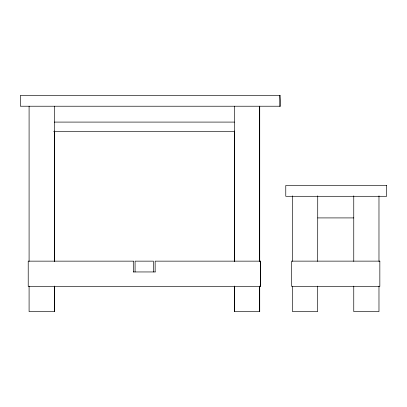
<?xml version="1.0" encoding="UTF-8"?>
<svg xmlns="http://www.w3.org/2000/svg" width="407" height="407" viewBox="0 0 407 407"><rect width="100%" height="100%" fill="white"/><g stroke="black" fill="none" stroke-linecap="round" stroke-linejoin="round"><path stroke-width="0.61" d="M54.309 122.09L234.452 122.09M53.653 131.446L234.737 131.446M317.73 217.913L353.759 217.913M133.338 261.146L28.22 261.146L28.22 286.345L260.633 286.345L260.633 261.146L155.143 261.146L155.143 271.952M133.272 271.952L155.204 271.952M378.978 195.859L378.978 261.355M378.978 286.152L378.978 311.584L353.759 311.584L353.759 286.152M353.759 195.843L353.759 261.355M317.73 195.843L317.694 261.355M317.694 286.152L317.694 311.584L292.475 311.584L292.475 286.152M292.475 195.859L292.475 261.355M279.751 95.416L279.751 106.222M260.572 261.146L260.572 286.345M259.732 106.222L259.732 261.355M259.732 286.152L259.732 311.584L234.452 311.584L234.452 286.152M259.671 106.222L259.671 261.355M259.671 286.152L259.671 311.584M234.513 130.988L234.513 261.355M234.513 286.152L234.513 311.584M234.452 106.222L234.452 261.355M153.368 271.952L153.368 261.146L135.078 261.146L135.078 271.952M133.272 261.146L133.338 271.952M54.375 130.988L54.375 261.355M54.375 286.152L54.375 311.584L29.09 311.584L29.09 286.152M54.309 106.222L54.309 261.355M54.309 286.152L54.309 311.584M29.09 106.222L29.09 261.355M280.052 95.416L20.35 95.416L20.35 106.222L280.621 106.222L280.052 95.416M386.65 185.485L285.77 185.485L285.77 196.296L386.65 196.296L386.65 185.485M379.843 261.131L291.575 261.131L291.575 286.35L379.843 286.35L379.843 261.131"/></g></svg>
